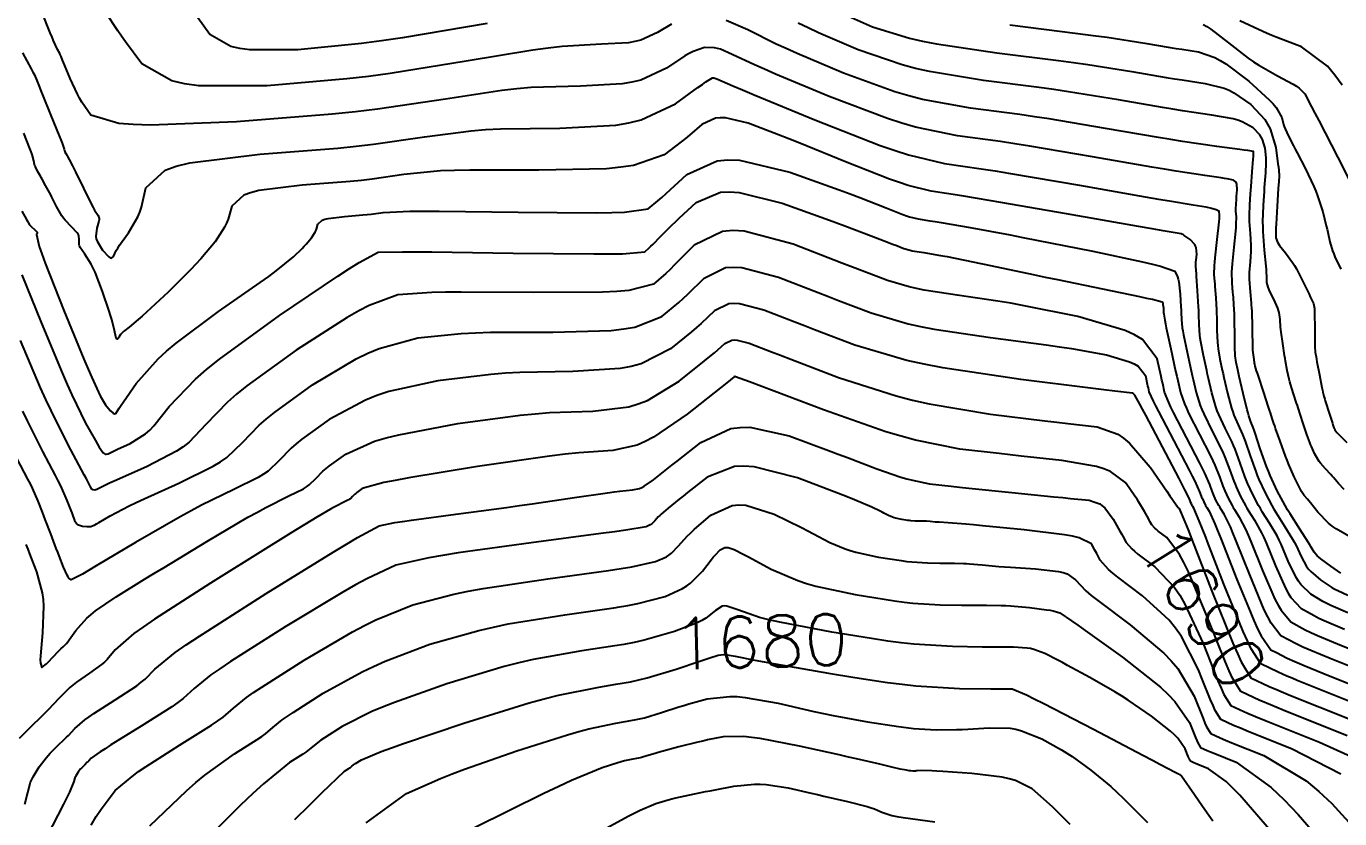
# Model space of a CAD drawing. Header units: metres. Extents: x 837476 to 838477, y 1189012 to 1191014.
# Drawn here: x 837774.5 to 837871.8, y 1189136.8 to 1189195.5 of the extents above; entities that cross this region are included whole.
import ezdxf

# ---------------------------------------------------------------- set-up
doc = ezdxf.new("R2010")
doc.units = ezdxf.units.M
doc.header["$LTSCALE"] = 0.3
doc.layers.add('COTAS 10', color=1, linetype='Continuous')
doc.layers.add('COTAS INT', color=252, linetype='Continuous')
doc.styles.get("Standard").update_dxf_attribs({"font": 'simplex.shx'})

msp = doc.modelspace()

# ---------------------------------------------------------------- linework, layer by layer
at = {"layer": 'COTAS 10'}
for points in [[(837822.305, 1189195.649), (837821.26, 1189195.034), (837820.023, 1189194.459), (837819.592, 1189194.353), (837819.123, 1189194.27), (837817.109, 1189194.163), (837814.198, 1189193.995), (837813.163, 1189193.874), (837812.029, 1189193.72), (837807.109, 1189192.897), (837801.461, 1189191.987), (837799.869, 1189191.779), (837798.264, 1189191.591), (837792.367, 1189191.07), (837787.306, 1189191.081), (837786.228, 1189191.228), (837785.292, 1189191.437), (837783.08, 1189192.714), (837781.878, 1189194.324), (837781.578, 1189194.745), (837781.292, 1189195.154), (837780.379, 1189196.539)], [(837872.801, 1189157.514), (837871.53, 1189158.255), (837871.233, 1189158.469), (837870.958, 1189158.685), (837870.162, 1189159.496), (837869.617, 1189160.194), (837869.501, 1189160.339), (837869.399, 1189160.464), (837869.159, 1189160.74), (837868.961, 1189161.035), (837868.886, 1189161.171), (837868.802, 1189161.331), (837868.428, 1189162.104), (837868.004, 1189163.074), (837867.889, 1189163.357), (837867.775, 1189163.646), (837867.371, 1189164.745), (837867.041, 1189165.698), (837866.973, 1189165.895), (837866.916, 1189166.064), (837866.792, 1189166.433), (837866.657, 1189166.849), (837866.591, 1189167.048), (837866.514, 1189167.282), (837866.135, 1189168.429), (837865.763, 1189169.56), (837865.69, 1189169.783), (837865.631, 1189169.968), (837865.527, 1189170.314), (837865.499, 1189170.471), (837865.488, 1189170.537), (837865.476, 1189170.613), (837865.419, 1189170.969), (837865.364, 1189171.508), (837865.353, 1189171.7), (837865.344, 1189171.911), (837865.326, 1189172.823), (837865.319, 1189173.684), (837865.317, 1189173.862), (837865.314, 1189174.013), (837865.304, 1189174.341), (837865.278, 1189174.661), (837865.265, 1189174.808), (837865.25, 1189174.981), (837865.174, 1189175.814), (837865.12, 1189176.761), (837865.117, 1189177.006), (837865.12, 1189177.243), (837865.177, 1189178.035), (837865.234, 1189178.81), (837865.237, 1189179.037), (837865.235, 1189179.268), (837865.18, 1189180.146), (837865.116, 1189181.024), (837865.108, 1189181.256), (837865.105, 1189181.482), (837865.125, 1189182.256), (837865.183, 1189183.083), (837865.203, 1189183.342), (837865.224, 1189183.615), (837865.312, 1189184.708), (837865.388, 1189185.657), (837865.401, 1189185.838), (837865.41, 1189185.985), (837865.414, 1189186.22), (837864.986, 1189186.279), (837864.722, 1189186.315), (837864.396, 1189186.359), (837862.695, 1189186.587), (837860.147, 1189186.964), (837859.286, 1189187.102), (837858.359, 1189187.254), (837854.45, 1189187.924), (837850.273, 1189188.62), (837849.176, 1189188.789), (837848.104, 1189188.946), (837844.45, 1189189.429), (837840.889, 1189190.075), (837839.876, 1189190.337), (837838.851, 1189190.634), (837835.052, 1189192.006), (837831.606, 1189193.476), (837830.804, 1189193.835), (837830.067, 1189194.173), (837827.954, 1189195.221), (837826.348, 1189195.922)], [(837871.967, 1189191.114), (837871.423, 1189191.875), (837870.882, 1189192.525), (837868.951, 1189193.954), (837867.089, 1189194.682), (837866.592, 1189194.89), (837866.102, 1189195.101), (837864.398, 1189195.885)], [(837774.185, 1189177.076), (837775.626, 1189173.535), (837777.177, 1189169.812), (837777.547, 1189168.965), (837777.891, 1189168.199), (837778.919, 1189166.098), (837779.639, 1189164.799), (837779.789, 1189164.539), (837779.919, 1189164.322), (837780.209, 1189163.896), (837780.36, 1189163.798), (837780.401, 1189163.787), (837780.442, 1189163.783), (837780.59, 1189163.829), (837780.929, 1189164), (837781.091, 1189164.075), (837781.283, 1189164.162), (837782.221, 1189164.577), (837783.354, 1189165.298), (837783.667, 1189165.578), (837783.981, 1189165.893), (837785.114, 1189167.32), (837787.056, 1189169.359), (837787.88, 1189170.06), (837788.827, 1189170.819), (837793.281, 1189174.053), (837797.601, 1189176.976), (837798.464, 1189177.54), (837799.183, 1189177.997), (837800.575, 1189178.761), (837802.383, 1189178.792), (837803.363, 1189178.786), (837804.551, 1189178.775), (837810.575, 1189178.686), (837816.561, 1189178.622), (837817.725, 1189178.627), (837818.675, 1189178.642), (837820.324, 1189178.778), (837820.662, 1189179.078), (837820.786, 1189179.196), (837820.922, 1189179.329), (837821.52, 1189179.935), (837822.336, 1189180.749), (837822.608, 1189181.012), (837822.902, 1189181.292), (837824.129, 1189182.441), (837825.935, 1189183.198), (837826.593, 1189183.23), (837827.318, 1189183.186), (837830.507, 1189182.385), (837833.726, 1189181.223), (837834.471, 1189180.951), (837835.153, 1189180.7), (837837.085, 1189179.971), (837838.38, 1189179.469), (837838.66, 1189179.36), (837838.906, 1189179.265), (837839.511, 1189179.033), (837839.972, 1189178.898), (837840.127, 1189178.864), (837840.294, 1189178.831), (837840.997, 1189178.726), (837842.23, 1189178.52), (837842.731, 1189178.424), (837843.302, 1189178.312), (837845.938, 1189177.763), (837849.087, 1189177.098), (837849.98, 1189176.912), (837850.883, 1189176.724), (837854.219, 1189176.039), (837856.962, 1189175.472), (837857.49, 1189175.358), (837857.918, 1189175.263), (837858.63, 1189175.079), (837858.68, 1189174.975), (837858.691, 1189174.932), (837858.701, 1189174.881), (837858.728, 1189174.645), (837858.744, 1189174.402), (837858.747, 1189174.347), (837858.749, 1189174.298), (837858.754, 1189174.164), (837858.834, 1189173.71), (837858.885, 1189173.46), (837858.948, 1189173.154), (837859.278, 1189171.599), (837859.636, 1189169.942), (837859.717, 1189169.572), (837859.791, 1189169.241), (837859.989, 1189168.367), (837860.296, 1189167.512), (837860.437, 1189167.193), (837860.603, 1189166.838), (837861.404, 1189165.256), (837862.22, 1189163.663), (837862.395, 1189163.301), (837862.547, 1189162.973), (837862.914, 1189162.071), (837863.144, 1189161.421), (837863.21, 1189161.251), (837863.278, 1189161.086), (837863.534, 1189160.527), (837863.82, 1189159.991), (837863.907, 1189159.84), (837863.997, 1189159.688), (837864.351, 1189159.131), (837864.844, 1189158.184), (837865.022, 1189157.785), (837865.218, 1189157.328), (837866.076, 1189155.187), (837866.99, 1189153.064), (837867.221, 1189152.619), (837867.443, 1189152.236), (837868.167, 1189151.366), (837869.223, 1189150.783), (837869.655, 1189150.581), (837870.147, 1189150.36), (837871.619, 1189149.752), (837872.425, 1189149.418)], [(837872.337, 1189142.939), (837867.595, 1189144.841), (837866.659, 1189145.225), (837865.959, 1189145.519), (837865.886, 1189145.549), (837864.458, 1189146.204), (837863.861, 1189147.203), (837863.612, 1189147.742), (837863.327, 1189148.396), (837861.998, 1189151.706), (837860.585, 1189155.077), (837860.248, 1189155.77), (837859.934, 1189156.358), (837858.993, 1189157.61), (837858.342, 1189158.101), (837858.211, 1189158.21), (837858.1, 1189158.307), (837857.876, 1189158.556), (837857.74, 1189158.812), (837857.685, 1189158.913), (837857.623, 1189159.026), (837857.333, 1189159.546), (837856.921, 1189160.233), (837856.78, 1189160.452), (837856.628, 1189160.685), (837855.986, 1189161.629), (837855.942, 1189161.664), (837854.816, 1189162.516), (837854.331, 1189162.711), (837853.778, 1189162.886), (837851.199, 1189163.335), (837848.199, 1189163.651), (837847.38, 1189163.742), (837846.565, 1189163.833), (837843.664, 1189164.176), (837840.368, 1189164.832), (837839.305, 1189165.122), (837838.176, 1189165.459), (837833.554, 1189167.068), (837828.075, 1189169.146), (837827.05, 1189169.534), (837827.007, 1189169.544), (837826.996, 1189169.544), (837826.986, 1189169.542), (837826.953, 1189169.527), (837826.399, 1189169.089), (837823.458, 1189166.763), (837820.966, 1189165.047), (837820.352, 1189164.721), (837819.771, 1189164.461), (837817.95, 1189164.065), (837815.44, 1189163.899), (837814.425, 1189163.785), (837813.271, 1189163.642), (837807.95, 1189162.876), (837802.852, 1189162.042), (837801.839, 1189161.855), (837800.999, 1189161.688), (837799.406, 1189161.243), (837799.012, 1189160.957), (837798.928, 1189160.889), (837798.855, 1189160.828), (837798.684, 1189160.647), (837798.522, 1189160.494), (837798.456, 1189160.45), (837798.38, 1189160.404), (837798.028, 1189160.23), (837797.472, 1189159.951), (837797.268, 1189159.838), (837797.042, 1189159.711), (837796.044, 1189159.123), (837794.142, 1189157.958), (837793.346, 1189157.465), (837792.434, 1189156.9), (837788.166, 1189154.244), (837784.025, 1189151.579), (837783.193, 1189151.007), (837782.496, 1189150.507), (837781.115, 1189149.299), (837780.521, 1189148.584), (837780.321, 1189148.395), (837780.105, 1189148.209), (837779.2, 1189147.57), (837778.24, 1189146.909), (837777.991, 1189146.71), (837777.748, 1189146.503), (837776.933, 1189145.699), (837776.142, 1189144.857), (837775.915, 1189144.626), (837775.685, 1189144.396), (837774.826, 1189143.577), (837773.986, 1189142.743)], [(837866.73, 1189135.823), (837864.391, 1189138.53), (837863.861, 1189139.079), (837863.381, 1189139.542), (837862.073, 1189140.494), (837861.276, 1189140.813), (837861.119, 1189140.878), (837860.989, 1189140.932), (837860.749, 1189141.043), (837860.649, 1189141.21), (837860.607, 1189141.301), (837860.559, 1189141.411), (837860.336, 1189141.967), (837859.793, 1189142.754), (837859.544, 1189143.01), (837859.252, 1189143.282), (837857.839, 1189144.399), (837856.112, 1189145.581), (837855.621, 1189145.894), (837855.124, 1189146.201), (837853.286, 1189147.258), (837851.635, 1189148.148), (837851.256, 1189148.351), (837850.912, 1189148.534), (837849.952, 1189149.034), (837849.147, 1189149.334), (837848.9, 1189149.39), (837848.643, 1189149.435), (837847.628, 1189149.5), (837846.279, 1189149.499), (837845.81, 1189149.502), (837845.302, 1189149.507), (837843.123, 1189149.535), (837840.263, 1189149.722), (837839.325, 1189149.827), (837838.324, 1189149.954), (837837.105, 1189150.146), (837834.178, 1189150.605), (837830.335, 1189151.345), (837829.525, 1189151.529), (837828.824, 1189151.703), (837827.21, 1189152.255), (837826.411, 1189152.547), (837826.224, 1189152.558), (837826.053, 1189152.537), (837825.56, 1189152.209), (837824.856, 1189151.649), (837824.551, 1189151.483), (837824.198, 1189151.312), (837822.529, 1189150.654), (837820.272, 1189150.014), (837819.549, 1189149.855), (837818.784, 1189149.703), (837818.113, 1189149.599), (837815.669, 1189149.218), (837812.071, 1189148.581), (837811.003, 1189148.333), (837809.903, 1189148.054), (837805.669, 1189146.788), (837801.78, 1189145.408), (837800.899, 1189145.058), (837800.102, 1189144.721), (837797.926, 1189143.62), (837796.598, 1189142.773), (837796.335, 1189142.597), (837796.117, 1189142.446), (837795.709, 1189142.113), (837795.381, 1189141.832), (837795.214, 1189141.715), (837795.013, 1189141.58), (837794.014, 1189140.949), (837792.081, 1189139.376), (837791.292, 1189138.647), (837790.393, 1189137.791), (837786.231, 1189133.639)]]:
    msp.add_lwpolyline(points, dxfattribs=at)
at = {"layer": 'COTAS INT'}
for points in [[(837871.874, 1189154.978), (837871.134, 1189155.495), (837870.394, 1189156.043), (837870.246, 1189156.163), (837870.124, 1189156.27), (837869.89, 1189156.543), (837869.683, 1189156.915), (837869.578, 1189157.085), (837869.452, 1189157.283), (837868.825, 1189158.238), (837868.108, 1189159.368), (837867.924, 1189159.676), (837867.748, 1189159.982), (837867.168, 1189161.069), (837866.649, 1189162.203), (837866.511, 1189162.538), (837866.376, 1189162.882), (837865.91, 1189164.2), (837865.529, 1189165.345), (837865.448, 1189165.579), (837865.378, 1189165.777), (837865.212, 1189166.194), (837865.066, 1189166.628), (837865.008, 1189166.837), (837864.943, 1189167.084), (837864.645, 1189168.296), (837864.352, 1189169.536), (837864.291, 1189169.801), (837864.237, 1189170.031), (837864.113, 1189170.58), (837864.055, 1189171.086), (837864.043, 1189171.29), (837864.034, 1189171.521), (837864.014, 1189172.584), (837864.001, 1189173.69), (837863.995, 1189173.947), (837863.989, 1189174.184), (837863.957, 1189174.861), (837863.914, 1189175.435), (837863.901, 1189175.606), (837863.886, 1189175.782), (837863.826, 1189176.46), (837863.808, 1189177.303), (837863.819, 1189177.582), (837863.838, 1189177.882), (837863.964, 1189179.13), (837864.095, 1189180.316), (837864.117, 1189180.576), (837864.132, 1189180.806), (837864.134, 1189181.393), (837864.107, 1189181.772), (837864.104, 1189181.872), (837864.102, 1189181.969), (837864.111, 1189182.304), (837864.136, 1189182.661), (837864.144, 1189182.773), (837864.153, 1189182.89), (837864.192, 1189183.362), (837864.178, 1189183.785), (837864.155, 1189183.872), (837864.122, 1189183.945), (837863.934, 1189184.099), (837863.46, 1189184.19), (837863.248, 1189184.224), (837863, 1189184.261), (837861.811, 1189184.427), (837859.671, 1189184.756), (837858.823, 1189184.896), (837857.865, 1189185.057), (837853.482, 1189185.817), (837848.843, 1189186.602), (837847.723, 1189186.78), (837846.674, 1189186.941), (837843.482, 1189187.377), (837840.367, 1189188.019), (837839.367, 1189188.309), (837838.307, 1189188.649), (837833.985, 1189190.282), (837830.018, 1189191.948), (837829.182, 1189192.308), (837828.461, 1189192.625), (837826.805, 1189193.404), (837825.936, 1189193.784), (837825.71, 1189193.848), (837825.491, 1189193.895), (837824.753, 1189193.919), (837823.897, 1189193.629), (837823.603, 1189193.478), (837823.285, 1189193.296), (837821.932, 1189192.385), (837820.035, 1189191.504), (837819.375, 1189191.342), (837818.655, 1189191.215), (837815.567, 1189191.05), (837811.921, 1189190.944), (837810.85, 1189190.854), (837809.752, 1189190.738), (837805.567, 1189190.099), (837800.541, 1189189.347), (837798.915, 1189189.159), (837797.186, 1189188.98), (837790.092, 1189188.408), (837783.716, 1189188.17), (837782.44, 1189188.202), (837781.376, 1189188.277), (837779.3, 1189188.899), (837778.645, 1189189.863), (837778.476, 1189190.154), (837778.313, 1189190.454), (837777.769, 1189191.623), (837777.359, 1189192.623), (837777.28, 1189192.817), (837777.215, 1189192.976), (837777.107, 1189193.25), (837777.06, 1189193.352), (837777.035, 1189193.402), (837777.004, 1189193.462), (837776.847, 1189193.756), (837776.548, 1189194.403), (837776.429, 1189194.686), (837776.293, 1189195.013), (837775.668, 1189196.567)], [(837808.651, 1189195.694), (837802.381, 1189194.627), (837800.823, 1189194.4), (837799.343, 1189194.202), (837794.642, 1189193.732), (837791.089, 1189193.739), (837790.333, 1189193.842), (837789.676, 1189193.989), (837788.123, 1189194.885), (837787.219, 1189196.112)], [(837834.959, 1189196.437), (837837.187, 1189195.456), (837839.938, 1189194.605), (837840.894, 1189194.392), (837841.933, 1189194.189), (837846.387, 1189193.533), (837850.964, 1189192.958), (837852.081, 1189192.805), (837853.133, 1189192.656), (837856.387, 1189192.139), (837858.943, 1189191.701), (837859.554, 1189191.601), (837860.124, 1189191.51), (837861.83, 1189191.259), (837863.222, 1189190.902), (837863.592, 1189190.745), (837863.956, 1189190.562), (837865.217, 1189189.693), (837866.239, 1189188.574), (837866.453, 1189188.235), (837866.636, 1189187.883), (837867.048, 1189186.503), (837867.218, 1189185.292), (837867.249, 1189185.046), (837867.273, 1189184.838), (837867.303, 1189184.409), (837867.271, 1189183.957), (837867.256, 1189183.734), (837867.239, 1189183.469), (837867.154, 1189182.161), (837867.077, 1189180.838), (837867.064, 1189180.563), (837867.055, 1189180.328), (837867.056, 1189179.812), (837867.181, 1189179.487), (837867.25, 1189179.372), (837867.335, 1189179.246), (837867.767, 1189178.705), (837868.294, 1189178.001), (837868.438, 1189177.773), (837868.582, 1189177.532), (837869.093, 1189176.54), (837869.517, 1189175.638), (837869.604, 1189175.452), (837869.68, 1189175.294), (837869.845, 1189174.954), (837869.911, 1189174.582), (837869.923, 1189174.404), (837869.932, 1189174.193), (837869.946, 1189173.16), (837869.948, 1189172.125), (837869.951, 1189171.914), (837869.954, 1189171.735), (837869.974, 1189171.361), (837870.039, 1189171.004), (837870.07, 1189170.836), (837870.107, 1189170.638), (837870.292, 1189169.675), (837870.476, 1189168.727), (837870.513, 1189168.539), (837870.545, 1189168.383), (837870.61, 1189168.091), (837870.684, 1189167.861), (837870.72, 1189167.745), (837870.764, 1189167.607), (837870.982, 1189166.916), (837871.199, 1189166.227), (837871.243, 1189166.089), (837871.279, 1189165.974), (837871.351, 1189165.752), (837871.377, 1189165.683), (837871.384, 1189165.664), (837871.391, 1189165.646), (837871.418, 1189165.585), (837871.571, 1189165.408), (837871.657, 1189165.318), (837871.763, 1189165.209), (837872.305, 1189164.665)], [(837872.128, 1189161.171), (837871.695, 1189161.612), (837871.335, 1189162.055), (837871.231, 1189162.174), (837871.126, 1189162.291), (837870.732, 1189162.703), (837870.362, 1189163.122), (837870.272, 1189163.244), (837870.187, 1189163.369), (837869.923, 1189163.845), (837869.698, 1189164.36), (837869.636, 1189164.511), (837869.576, 1189164.665), (837869.361, 1189165.249), (837869.16, 1189165.836), (837869.108, 1189165.992), (837869.058, 1189166.145), (837868.887, 1189166.674), (837868.71, 1189167.228), (837868.656, 1189167.396), (837868.599, 1189167.572), (837868.372, 1189168.26), (837868.154, 1189168.972), (837868.102, 1189169.161), (837868.053, 1189169.348), (837867.909, 1189169.994), (837867.783, 1189170.68), (837867.747, 1189170.891), (837867.709, 1189171.112), (837867.566, 1189171.984), (837867.447, 1189172.825), (837867.424, 1189173.025), (837867.406, 1189173.211), (837867.378, 1189173.768), (837867.306, 1189174.282), (837867.26, 1189174.442), (837867.203, 1189174.609), (837866.904, 1189175.275), (837866.601, 1189175.898), (837866.541, 1189176.038), (837866.492, 1189176.163), (837866.401, 1189176.498), (837866.386, 1189176.713), (837866.384, 1189176.763), (837866.384, 1189176.809), (837866.39, 1189176.941), (837866.373, 1189177.305), (837866.357, 1189177.497), (837866.337, 1189177.73), (837866.225, 1189178.9), (837866.126, 1189180.277), (837866.113, 1189180.64), (837866.107, 1189180.994), (837866.14, 1189182.209), (837866.212, 1189183.286), (837866.231, 1189183.555), (837866.25, 1189183.81), (837866.313, 1189184.625), (837866.343, 1189185.349), (837866.339, 1189185.547), (837866.331, 1189185.744), (837866.26, 1189186.449), (837866.064, 1189187.108), (837865.976, 1189187.277), (837865.874, 1189187.439), (837865.386, 1189187.973), (837864.561, 1189188.418), (837864.248, 1189188.524), (837863.897, 1189188.623), (837862.321, 1189188.915), (837860.157, 1189189.234), (837859.435, 1189189.349), (837858.66, 1189189.476), (837855.419, 1189190.032), (837851.703, 1189190.638), (837850.628, 1189190.797), (837849.534, 1189190.952), (837845.419, 1189191.481), (837841.411, 1189192.132), (837840.385, 1189192.365), (837839.394, 1189192.62), (837836.12, 1189193.731), (837833.195, 1189195.004), (837832.425, 1189195.361), (837831.673, 1189195.721)], [(837847.356, 1189195.585), (837852.394, 1189194.964), (837853.534, 1189194.814), (837854.563, 1189194.673), (837857.356, 1189194.247), (837859.227, 1189193.926), (837859.674, 1189193.853), (837860.09, 1189193.786), (837861.34, 1189193.602), (837862.547, 1189193.181), (837862.937, 1189192.965), (837863.351, 1189192.706), (837865.048, 1189191.412), (837866.555, 1189190.043), (837866.849, 1189189.737), (837867.09, 1189189.462), (837867.515, 1189188.734), (837867.635, 1189188.203), (837867.683, 1189188.054), (837867.738, 1189187.903), (837867.99, 1189187.349), (837868.363, 1189186.635), (837868.494, 1189186.383), (837868.637, 1189186.108), (837869.253, 1189184.918), (837869.87, 1189183.615), (837870.014, 1189183.268), (837870.146, 1189182.927), (837870.527, 1189181.747), (837870.795, 1189180.713), (837870.857, 1189180.465), (837870.913, 1189180.233), (837871.07, 1189179.532), (837871.267, 1189178.858), (837871.348, 1189178.642), (837871.44, 1189178.415), (837871.87, 1189177.491)], [(837861.669, 1189195.632), (837861.951, 1189195.466), (837862.256, 1189195.265), (837863.558, 1189194.253), (837865.001, 1189193.127), (837865.396, 1189192.854), (837865.789, 1189192.598), (837867.192, 1189191.814), (837868.348, 1189191.199), (837868.586, 1189191.05), (837868.787, 1189190.909), (837869.216, 1189190.479), (837869.709, 1189189.53), (837869.951, 1189189.064), (837870.238, 1189188.509), (837871.654, 1189185.768), (837873.063, 1189182.985)], [(837774.251, 1189193.528), (837774.893, 1189192.329), (837775.019, 1189192.086), (837775.123, 1189191.882), (837775.313, 1189191.466), (837775.498, 1189190.971), (837775.599, 1189190.716), (837775.722, 1189190.412), (837776.344, 1189188.888), (837776.96, 1189187.376), (837777.078, 1189187.078), (837777.174, 1189186.832), (837777.332, 1189186.381), (837777.356, 1189186.264), (837777.368, 1189186.23), (837777.382, 1189186.194), (837777.45, 1189186.058), (837777.54, 1189185.902), (837777.567, 1189185.855), (837777.595, 1189185.805), (837777.704, 1189185.611), (837777.935, 1189185.159), (837778.04, 1189184.948), (837778.163, 1189184.7), (837778.752, 1189183.491), (837779.348, 1189182.297), (837779.474, 1189182.058), (837779.584, 1189181.86), (837779.841, 1189181.472), (837779.915, 1189181.252), (837779.909, 1189181.158), (837779.892, 1189181.05), (837779.737, 1189180.541), (837779.665, 1189179.923), (837779.701, 1189179.747), (837779.76, 1189179.568), (837780.175, 1189178.902), (837780.647, 1189178.414), (837780.742, 1189178.348), (837780.822, 1189178.311), (837780.983, 1189178.425), (837781.19, 1189178.884), (837781.299, 1189179.064), (837781.43, 1189179.268), (837782.091, 1189180.196), (837782.78, 1189181.363), (837782.929, 1189181.717), (837783.06, 1189182.084), (837783.38, 1189183.522), (837784.798, 1189184.832), (837785.619, 1189185.118), (837786.627, 1189185.371), (837791.819, 1189186.011), (837797.589, 1189186.468), (837798.961, 1189186.605), (837800.235, 1189186.747), (837804.025, 1189187.302), (837807.476, 1189187.755), (837808.537, 1189187.834), (837809.644, 1189187.893), (837814.025, 1189187.937), (837818.187, 1189188.159), (837819.157, 1189188.33), (837820.048, 1189188.549), (837822.604, 1189189.736), (837824.265, 1189190.943), (837824.591, 1189191.174), (837824.859, 1189191.361), (837825.344, 1189191.666), (837825.456, 1189191.662), (837825.49, 1189191.655), (837825.524, 1189191.645), (837825.657, 1189191.587), (837826.855, 1189191.077), (837827.561, 1189190.781), (837828.429, 1189190.42), (837832.917, 1189188.557), (837837.763, 1189186.663), (837838.858, 1189186.282), (837839.844, 1189185.962), (837842.513, 1189185.325), (837845.244, 1189184.935), (837846.27, 1189184.772), (837847.413, 1189184.585), (837852.513, 1189183.709), (837857.371, 1189182.86), (837858.36, 1189182.69), (837859.195, 1189182.548), (837860.928, 1189182.268), (837861.578, 1189182.171), (837861.731, 1189182.145), (837861.873, 1189182.118), (837862.287, 1189182.024), (837862.576, 1189181.937), (837862.639, 1189181.915), (837862.694, 1189181.894), (837862.83, 1189181.826), (837862.861, 1189181.463), (837862.85, 1189181.255), (837862.83, 1189181.001), (837862.685, 1189179.699), (837862.531, 1189178.326), (837862.505, 1189178.027), (837862.487, 1189177.763), (837862.479, 1189177.107), (837862.522, 1189176.583), (837862.536, 1189176.404), (837862.551, 1189176.209), (837862.61, 1189175.382), (837862.663, 1189174.451), (837862.673, 1189174.191), (837862.682, 1189173.93), (837862.699, 1189172.979), (837862.734, 1189172.068), (837862.754, 1189171.832), (837862.778, 1189171.603), (837862.904, 1189170.835), (837863.087, 1189170.009), (837863.147, 1189169.743), (837863.212, 1189169.462), (837863.481, 1189168.314), (837863.781, 1189167.191), (837863.865, 1189166.926), (837863.95, 1189166.681), (837864.26, 1189165.96), (837864.588, 1189165.249), (837864.685, 1189165.009), (837864.784, 1189164.752), (837865.161, 1189163.668), (837865.568, 1189162.517), (837865.686, 1189162.216), (837865.806, 1189161.924), (837866.259, 1189160.934), (837866.766, 1189159.984), (837866.92, 1189159.717), (837867.08, 1189159.448), (837867.707, 1189158.461), (837868.3, 1189157.508), (837868.439, 1189157.26), (837868.567, 1189157.019), (837868.936, 1189156.204), (837869.34, 1189155.469), (837869.49, 1189155.277), (837869.656, 1189155.091), (837870.393, 1189154.463), (837871.211, 1189153.929), (837871.429, 1189153.803), (837871.643, 1189153.686), (837872.385, 1189153.341)], [(837872.398, 1189152.033), (837871.144, 1189152.578), (837870.838, 1189152.729), (837870.549, 1189152.88), (837869.651, 1189153.43), (837868.918, 1189154.139), (837868.734, 1189154.391), (837868.557, 1189154.667), (837867.983, 1189155.865), (837867.451, 1189157.122), (837867.3, 1189157.435), (837867.148, 1189157.733), (837866.588, 1189158.685), (837866.052, 1189159.528), (837865.916, 1189159.758), (837865.784, 1189159.986), (837865.351, 1189160.798), (837864.964, 1189161.645), (837864.861, 1189161.895), (837864.76, 1189162.151), (837864.412, 1189163.136), (837864.038, 1189164.159), (837863.921, 1189164.44), (837863.799, 1189164.72), (837863.308, 1189165.725), (837862.834, 1189166.733), (837862.722, 1189167.015), (837862.619, 1189167.298), (837862.317, 1189168.332), (837862.072, 1189169.388), (837862.004, 1189169.686), (837861.937, 1189169.986), (837861.695, 1189171.09), (837861.502, 1189172.12), (837861.464, 1189172.375), (837861.434, 1189172.616), (837861.384, 1189173.374), (837861.363, 1189174.17), (837861.351, 1189174.434), (837861.337, 1189174.718), (837861.263, 1189175.903), (837861.187, 1189176.983), (837861.172, 1189177.201), (837861.159, 1189177.384), (837861.131, 1189177.753), (837861.133, 1189177.969), (837861.139, 1189178.056), (837861.148, 1189178.154), (837861.199, 1189178.606), (837861.163, 1189179.092), (837861.118, 1189179.212), (837861.056, 1189179.326), (837860.706, 1189179.685), (837860.34, 1189179.941), (837860.268, 1189179.991), (837860.21, 1189180.031), (837860.109, 1189180.096), (837860.089, 1189180.101), (837860.075, 1189180.103), (837860.044, 1189180.108), (837858.72, 1189180.34), (837857.897, 1189180.484), (837856.877, 1189180.664), (837851.545, 1189181.602), (837845.983, 1189182.567), (837844.817, 1189182.763), (837843.814, 1189182.929), (837841.545, 1189183.273), (837839.835, 1189183.693), (837839.185, 1189183.908), (837838.458, 1189184.165), (837835.195, 1189185.446), (837831.8, 1189186.832), (837830.989, 1189187.155), (837830.235, 1189187.451), (837827.981, 1189188.3), (837826.306, 1189188.697), (837825.917, 1189188.709), (837825.56, 1189188.679), (837824.543, 1189188.213), (837823.626, 1189187.417), (837823.333, 1189187.178), (837823.022, 1189186.931), (837821.758, 1189185.972), (837819.498, 1189185.181), (837818.56, 1189185.04), (837817.487, 1189184.932), (837812.483, 1189184.824), (837807.367, 1189184.842), (837806.224, 1189184.815), (837805.199, 1189184.773), (837802.483, 1189184.504), (837800.145, 1189184.162), (837799.359, 1189184.074), (837798.513, 1189183.99), (837794.954, 1189183.708), (837791.751, 1189183.313), (837791.129, 1189183.157), (837790.622, 1189182.98), (837789.748, 1189182.173), (837789.481, 1189181.193), (837789.357, 1189180.909), (837789.211, 1189180.618), (837788.503, 1189179.519), (837787.451, 1189178.257), (837787.089, 1189177.863), (837786.695, 1189177.45), (837785.019, 1189175.799), (837783.435, 1189174.321), (837783.101, 1189174.016), (837782.811, 1189173.758), (837782.142, 1189173.202), (837781.816, 1189172.961), (837781.744, 1189172.9), (837781.68, 1189172.842), (837781.512, 1189172.654), (837781.38, 1189172.456), (837781.357, 1189172.419), (837781.286, 1189172.301), (837781.215, 1189172.336), (837781.191, 1189172.396), (837781.166, 1189172.477), (837781.061, 1189172.947), (837780.853, 1189173.761), (837780.764, 1189174.059), (837780.661, 1189174.387), (837780.171, 1189175.832), (837779.617, 1189177.263), (837779.473, 1189177.581), (837779.333, 1189177.867), (837778.86, 1189178.618), (837778.522, 1189179.102), (837778.467, 1189179.218), (837778.429, 1189179.328), (837778.428, 1189179.661), (837778.412, 1189179.98), (837778.364, 1189180.08), (837778.296, 1189180.185), (837777.894, 1189180.607), (837777.399, 1189181.118), (837777.274, 1189181.28), (837777.154, 1189181.45), (837776.761, 1189182.136), (837776.418, 1189182.828), (837776.329, 1189183.002), (837776.243, 1189183.169), (837775.953, 1189183.706), (837775.695, 1189184.164), (837775.63, 1189184.28), (837775.566, 1189184.392), (837775.356, 1189184.758), (837775.195, 1189185.079), (837775.162, 1189185.162), (837775.135, 1189185.243), (837775.077, 1189185.517), (837774.948, 1189185.99), (837774.875, 1189186.197), (837774.786, 1189186.437), (837774.332, 1189187.579)], [(837774.202, 1189181.801), (837774.55, 1189181.178), (837774.618, 1189181.056), (837774.673, 1189180.957), (837774.77, 1189180.781), (837774.835, 1189180.71), (837774.87, 1189180.676), (837774.914, 1189180.636), (837775.133, 1189180.443), (837775.319, 1189180.244), (837775.341, 1189180.2), (837775.349, 1189180.162), (837775.273, 1189180.067), (837775.489, 1189179.168), (837775.682, 1189178.623), (837775.932, 1189177.949), (837777.315, 1189174.447), (837778.795, 1189170.835), (837779.107, 1189170.092), (837779.376, 1189169.461), (837779.992, 1189168.111), (837780.315, 1189167.563), (837780.398, 1189167.437), (837780.479, 1189167.323), (837780.752, 1189167.005), (837780.969, 1189166.825), (837781.014, 1189166.798), (837781.054, 1189166.781), (837781.143, 1189166.802), (837781.405, 1189167.196), (837781.553, 1189167.414), (837781.734, 1189167.68), (837782.659, 1189169.032), (837784.287, 1189170.858), (837784.911, 1189171.422), (837785.611, 1189172.011), (837788.764, 1189174.351), (837791.833, 1189176.497), (837792.48, 1189176.965), (837793.039, 1189177.377), (837794.324, 1189178.408), (837794.959, 1189179.034), (837795.108, 1189179.19), (837795.245, 1189179.339), (837795.644, 1189179.818), (837795.912, 1189180.234), (837795.968, 1189180.344), (837796.015, 1189180.452), (837796.116, 1189180.823), (837796.447, 1189181.129), (837796.639, 1189181.196), (837796.875, 1189181.255), (837798.088, 1189181.405), (837799.436, 1189181.512), (837799.757, 1189181.544), (837800.055, 1189181.577), (837800.941, 1189181.706), (837802.922, 1189181.79), (837803.911, 1189181.795), (837805.091, 1189181.791), (837810.941, 1189181.71), (837816.735, 1189181.668), (837817.88, 1189181.688), (837818.825, 1189181.723), (837820.578, 1189181.964), (837821.292, 1189182.555), (837821.582, 1189182.809), (837821.912, 1189183.104), (837823.438, 1189184.497), (837825.695, 1189185.531), (837826.486, 1189185.599), (837827.349, 1189185.572), (837831.067, 1189184.689), (837834.71, 1189183.369), (837835.526, 1189183.067), (837836.259, 1189182.793), (837838.208, 1189182.032), (837839.425, 1189181.554), (837839.696, 1189181.458), (837839.938, 1189181.378), (837840.576, 1189181.221), (837841.441, 1189181.089), (837841.827, 1189181.026), (837842.276, 1189180.95), (837844.427, 1189180.576), (837847.379, 1189180.032), (837848.333, 1189179.849), (837849.346, 1189179.652), (837853.499, 1189178.82), (837857.195, 1189178.031), (837857.919, 1189177.86), (837858.514, 1189177.709), (837859.585, 1189177.337), (837859.781, 1189176.933), (837859.825, 1189176.763), (837859.865, 1189176.567), (837859.97, 1189175.647), (837860.031, 1189174.698), (837860.043, 1189174.484), (837860.052, 1189174.291), (837860.069, 1189173.769), (837860.134, 1189173.163), (837860.175, 1189172.917), (837860.225, 1189172.637), (837860.487, 1189171.344), (837860.787, 1189169.964), (837860.861, 1189169.629), (837860.931, 1189169.315), (837861.153, 1189168.35), (837861.458, 1189167.405), (837861.58, 1189167.104), (837861.718, 1189166.785), (837862.356, 1189165.491), (837863.009, 1189164.192), (837863.158, 1189163.87), (837863.293, 1189163.566), (837863.663, 1189162.603), (837863.952, 1189161.786), (837864.035, 1189161.573), (837864.121, 1189161.365), (837864.442, 1189160.663), (837864.802, 1189159.989), (837864.911, 1189159.799), (837865.025, 1189159.608), (837865.47, 1189158.908), (837865.996, 1189157.958), (837866.161, 1189157.61), (837866.335, 1189157.225), (837867.029, 1189155.526), (837867.773, 1189153.866), (837867.977, 1189153.505), (837868.181, 1189153.188), (837868.909, 1189152.398), (837869.886, 1189151.832), (837870.246, 1189151.655), (837870.645, 1189151.469), (837872.151, 1189150.835)], [(837872.438, 1189148.11), (837871.084, 1189148.665), (837869.648, 1189149.252), (837869.063, 1189149.506), (837868.561, 1189149.734), (837867.425, 1189150.333), (837866.706, 1189151.284), (837866.465, 1189151.733), (837866.206, 1189152.263), (837865.123, 1189154.848), (837864.102, 1189157.432), (837863.883, 1189157.961), (837863.692, 1189158.409), (837863.233, 1189159.355), (837862.97, 1189159.768), (837862.903, 1189159.881), (837862.838, 1189159.993), (837862.626, 1189160.392), (837862.435, 1189160.807), (837862.385, 1189160.93), (837862.335, 1189161.056), (837862.165, 1189161.539), (837861.802, 1189162.38), (837861.631, 1189162.732), (837861.431, 1189163.135), (837860.452, 1189165.022), (837859.487, 1189166.89), (837859.294, 1189167.282), (837859.134, 1189167.619), (837858.825, 1189168.385), (837858.683, 1189169.016), (837858.627, 1189169.268), (837858.565, 1189169.554), (837858.281, 1189170.867), (837857.178, 1189172.279), (837856.598, 1189172.627), (837855.9, 1189172.956), (837852.391, 1189173.991), (837848.415, 1189174.791), (837847.423, 1189174.972), (837846.478, 1189175.135), (837843.46, 1189175.58), (837841.021, 1189175.945), (837840.441, 1189176.058), (837839.903, 1189176.176), (837838.304, 1189176.646), (837836.426, 1189177.366), (837835.711, 1189177.641), (837834.912, 1189177.95), (837831.322, 1189179.342), (837827.678, 1189180.309), (837826.843, 1189180.35), (837826.085, 1189180.293), (837823.979, 1189179.268), (837822.535, 1189177.813), (837822.195, 1189177.484), (837821.881, 1189177.187), (837820.96, 1189176.383), (837819.137, 1189175.926), (837818.253, 1189175.848), (837817.204, 1189175.791), (837812.05, 1189175.761), (837806.729, 1189175.8), (837805.575, 1189175.786), (837804.56, 1189175.762), (837802.05, 1189175.584), (837799.916, 1189174.806), (837799.139, 1189174.403), (837798.281, 1189173.918), (837794.506, 1189171.491), (837790.864, 1189168.846), (837790.089, 1189168.226), (837789.416, 1189167.653), (837787.828, 1189165.985), (837786.596, 1189164.685), (837786.146, 1189164.344), (837785.65, 1189164.01), (837783.468, 1189162.873), (837781.43, 1189161.976), (837781.024, 1189161.795), (837780.688, 1189161.642), (837780.044, 1189161.331), (837779.857, 1189161.227), (837779.807, 1189161.204), (837779.758, 1189161.185), (837779.592, 1189161.137), (837779.447, 1189161.153), (837779.413, 1189161.174), (837779.381, 1189161.202), (837779.284, 1189161.362), (837778.982, 1189161.965), (837778.82, 1189162.272), (837778.624, 1189162.639), (837777.633, 1189164.474), (837776.354, 1189167.019), (837775.976, 1189167.834), (837775.588, 1189168.697), (837774.102, 1189172.215)], [(837774.25, 1189166.987), (837774.587, 1189166.26), (837775.728, 1189163.991), (837776.663, 1189162.224), (837776.87, 1189161.813), (837777.054, 1189161.437), (837777.534, 1189160.363), (837777.823, 1189159.619), (837777.888, 1189159.451), (837777.947, 1189159.3), (837778.103, 1189158.891), (837778.262, 1189158.641), (837778.323, 1189158.59), (837778.39, 1189158.547), (837778.693, 1189158.459), (837778.998, 1189158.431), (837779.066, 1189158.427), (837779.128, 1189158.424), (837779.293, 1189158.426), (837779.588, 1189158.555), (837779.732, 1189158.632), (837779.902, 1189158.728), (837780.741, 1189159.221), (837782.138, 1189159.965), (837782.661, 1189160.219), (837783.242, 1189160.493), (837785.829, 1189161.654), (837788.359, 1189162.902), (837788.904, 1189163.231), (837789.381, 1189163.552), (837790.542, 1189164.651), (837791.776, 1189165.946), (837792.299, 1189166.392), (837792.901, 1189166.874), (837795.731, 1189168.929), (837798.96, 1189170.861), (837799.814, 1189171.266), (837800.65, 1189171.615), (837803.525, 1189172.407), (837806.738, 1189172.732), (837807.788, 1189172.786), (837808.907, 1189172.825), (837813.525, 1189172.837), (837817.848, 1189172.96), (837818.78, 1189173.068), (837819.598, 1189173.209), (837821.596, 1189173.987), (837822.838, 1189175.026), (837823.179, 1189175.332), (837823.519, 1189175.645), (837824.734, 1189176.842), (837826.312, 1189177.609), (837826.88, 1189177.652), (837827.505, 1189177.621), (837830.235, 1189176.897), (837833.174, 1189175.76), (837833.931, 1189175.469), (837834.662, 1189175.188), (837837.097, 1189174.259), (837839.834, 1189173.454), (837840.755, 1189173.252), (837841.748, 1189173.059), (837845.923, 1189172.435), (837850.063, 1189171.892), (837851.033, 1189171.75), (837851.927, 1189171.611), (837854.518, 1189171.141), (837856.233, 1189170.636), (837856.574, 1189170.475), (837856.857, 1189170.305), (837857.396, 1189169.615), (837857.534, 1189168.974), (837857.565, 1189168.834), (837857.592, 1189168.711), (837857.662, 1189168.403), (837857.972, 1189167.726), (837858.152, 1189167.371), (837858.371, 1189166.942), (837859.5, 1189164.787), (837860.641, 1189162.607), (837860.868, 1189162.162), (837861.056, 1189161.787), (837861.416, 1189161.006), (837861.527, 1189160.69), (837861.56, 1189160.608), (837861.593, 1189160.528), (837861.717, 1189160.256), (837861.856, 1189159.996), (837861.898, 1189159.922), (837861.942, 1189159.849), (837862.114, 1189159.578), (837862.54, 1189158.634), (837862.744, 1189158.136), (837862.986, 1189157.535), (837864.169, 1189154.509), (837865.024, 1189152.431), (837865.423, 1189151.461), (837865.709, 1189150.847), (837865.968, 1189150.332), (837866.684, 1189149.301), (837867.096, 1189149.092), (837867.898, 1189148.685), (837868.472, 1189148.432), (837869.149, 1189148.143), (837870.548, 1189147.576), (837872.452, 1189146.802)], [(837872.465, 1189145.494), (837868.65, 1189147.035), (837868.275, 1189147.193), (837867.88, 1189147.358), (837867.235, 1189147.637), (837865.942, 1189148.269), (837865.23, 1189149.38), (837864.952, 1189149.961), (837864.639, 1189150.66), (837863.216, 1189154.17), (837861.999, 1189157.306), (837861.87, 1189157.638), (837861.605, 1189158.311), (837861.388, 1189158.859), (837860.996, 1189159.801), (837860.915, 1189159.929), (837860.894, 1189159.963), (837860.874, 1189159.998), (837860.809, 1189160.121), (837860.75, 1189160.248), (837860.734, 1189160.286), (837860.719, 1189160.325), (837860.667, 1189160.474), (837860.328, 1189161.162), (837860.132, 1189161.54), (837859.893, 1189162.001), (837858.659, 1189164.344), (837857.42, 1189166.678), (837857.177, 1189167.133), (837856.977, 1189167.505), (837856.617, 1189168.157), (837856.541, 1189168.248), (837856.521, 1189168.266), (837856.501, 1189168.281), (837856.432, 1189168.308), (837855.125, 1189168.467), (837854.325, 1189168.564), (837853.334, 1189168.685), (837848.174, 1189169.315), (837842.396, 1189170.182), (837841.016, 1189170.453), (837839.732, 1189170.737), (837835.891, 1189171.872), (837832.899, 1189173.01), (837832.15, 1189173.296), (837831.437, 1189173.57), (837829.148, 1189174.453), (837827.332, 1189174.934), (837826.917, 1189174.955), (837826.539, 1189174.926), (837825.49, 1189174.416), (837824.502, 1189173.478), (837824.163, 1189173.18), (837823.796, 1189172.866), (837822.232, 1189171.591), (837820.06, 1189170.493), (837819.308, 1189170.289), (837818.491, 1189170.129), (837815, 1189169.913), (837811.084, 1189169.85), (837810, 1189169.786), (837808.916, 1189169.702), (837805, 1189169.23), (837801.384, 1189168.424), (837800.489, 1189168.129), (837799.64, 1189167.803), (837796.956, 1189166.367), (837794.938, 1189164.902), (837794.509, 1189164.558), (837794.136, 1189164.24), (837793.256, 1189163.316), (837792.428, 1189162.533), (837792.088, 1189162.304), (837791.699, 1189162.069), (837789.895, 1189161.18), (837787.491, 1189160.015), (837786.724, 1189159.607), (837785.913, 1189159.162), (837782.618, 1189157.248), (837779.709, 1189155.511), (837779.141, 1189155.179), (837778.676, 1189154.911), (837777.857, 1189154.477), (837777.679, 1189154.615), (837777.619, 1189154.706), (837777.555, 1189154.821), (837777.282, 1189155.43), (837776.952, 1189156.269), (837776.852, 1189156.528), (837776.748, 1189156.8), (837776.338, 1189157.882), (837775.931, 1189158.962), (837775.828, 1189159.232), (837775.73, 1189159.49), (837775.41, 1189160.319), (837774.988, 1189161.263), (837774.826, 1189161.594), (837774.644, 1189161.954), (837773.823, 1189163.507)], [(837774.499, 1189157.091), (837774.627, 1189156.762), (837774.761, 1189156.42), (837775.291, 1189155.079), (837775.703, 1189153.519), (837775.761, 1189153.039), (837775.796, 1189152.537), (837775.72, 1189150.552), (837775.572, 1189148.868), (837775.561, 1189148.556), (837775.564, 1189148.312), (837775.681, 1189147.99), (837775.933, 1189148.182), (837776.02, 1189148.262), (837776.115, 1189148.353), (837776.522, 1189148.781), (837776.916, 1189149.203), (837777.004, 1189149.291), (837777.082, 1189149.367), (837777.286, 1189149.536), (837777.512, 1189149.773), (837777.604, 1189149.891), (837777.709, 1189150.033), (837778.196, 1189150.736), (837778.999, 1189151.637), (837779.304, 1189151.904), (837779.645, 1189152.178), (837781.175, 1189153.229), (837783.277, 1189154.524), (837783.979, 1189154.952), (837784.732, 1189155.41), (837787.886, 1189157.316), (837790.942, 1189159.115), (837791.635, 1189159.505), (837792.26, 1189159.849), (837793.962, 1189160.705), (837795.04, 1189161.237), (837795.272, 1189161.377), (837795.475, 1189161.513), (837795.97, 1189161.982), (837796.496, 1189162.534), (837796.719, 1189162.723), (837796.975, 1189162.929), (837798.181, 1189163.805), (837800.319, 1189164.745), (837801.164, 1189164.992), (837802.118, 1189165.233), (837806.475, 1189166.053), (837811.093, 1189166.672), (837812.212, 1189166.785), (837813.262, 1189166.875), (837816.475, 1189166.989), (837819.135, 1189167.298), (837819.836, 1189167.51), (837820.521, 1189167.777), (837822.869, 1189169.196), (837824.753, 1189170.705), (837825.147, 1189171.029), (837825.485, 1189171.311), (837826.246, 1189171.99), (837826.766, 1189172.243), (837826.954, 1189172.257), (837827.16, 1189172.247), (837828.061, 1189172.008), (837829.699, 1189171.379), (837830.37, 1189171.123), (837831.135, 1189170.832), (837834.684, 1189169.484), (837838.94, 1189168.104), (837840.151, 1189167.791), (837841.376, 1189167.51), (837845.919, 1189166.745), (837849.95, 1189166.259), (837850.852, 1189166.153), (837851.662, 1189166.059), (837853.816, 1189165.821), (837855.361, 1189165.266), (837855.787, 1189164.972), (837856.212, 1189164.617), (837857.743, 1189162.826), (837857.765, 1189162.795), (837858.978, 1189161.054), (837859.216, 1189160.711), (837859.41, 1189160.432), (837859.736, 1189159.955), (837859.764, 1189159.904), (837859.771, 1189159.892), (837859.776, 1189159.882), (837859.79, 1189159.857), (837859.812, 1189159.832), (837859.823, 1189159.823), (837859.836, 1189159.812), (837859.9, 1189159.763), (837860.32, 1189158.792), (837860.558, 1189158.2), (837860.847, 1189157.467), (837862.331, 1189153.654), (837863.881, 1189149.793), (837864.213, 1189149.031), (837864.503, 1189148.401), (837865.2, 1189147.236), (837866.573, 1189146.588), (837867.232, 1189146.309), (837867.289, 1189146.284), (837868.151, 1189145.926), (837872.478, 1189144.186)], [(837774.41, 1189137.878), (837774.643, 1189138.741), (837774.845, 1189139.488), (837774.929, 1189139.693), (837775.025, 1189139.897), (837775.476, 1189140.627), (837776.007, 1189141.306), (837776.155, 1189141.479), (837776.303, 1189141.644), (837776.84, 1189142.185), (837777.364, 1189142.686), (837777.505, 1189142.826), (837777.643, 1189142.967), (837778.126, 1189143.482), (837778.87, 1189144.123), (837779.173, 1189144.344), (837779.518, 1189144.583), (837781.113, 1189145.604), (837782.699, 1189146.646), (837783.037, 1189146.899), (837783.332, 1189147.135), (837784.033, 1189147.862), (837785.552, 1189149.101), (837786.362, 1189149.662), (837787.341, 1189150.317), (837792.283, 1189153.469), (837797.243, 1189156.531), (837798.232, 1189157.13), (837799.056, 1189157.621), (837800.647, 1189158.493), (837801.827, 1189158.727), (837802.393, 1189158.815), (837803.061, 1189158.913), (837806.337, 1189159.353), (837810.087, 1189159.849), (837811.054, 1189159.982), (837811.99, 1189160.114), (837815.115, 1189160.575), (837817.555, 1189160.936), (837818.06, 1189161.004), (837818.49, 1189161.059), (837819.425, 1189161.14), (837819.936, 1189161.252), (837820.099, 1189161.325), (837820.271, 1189161.416), (837820.97, 1189161.898), (837821.97, 1189162.686), (837822.332, 1189162.971), (837822.731, 1189163.285), (837824.479, 1189164.658), (837826.693, 1189165.685), (837827.386, 1189165.779), (837828.114, 1189165.792), (837831.03, 1189165.155), (837833.937, 1189164.068), (837834.659, 1189163.798), (837835.344, 1189163.54), (837837.521, 1189162.718), (837839.298, 1189162.1), (837839.733, 1189161.97), (837840.142, 1189161.859), (837841.409, 1189161.606), (837843.015, 1189161.425), (837843.637, 1189161.358), (837844.336, 1189161.284), (837847.503, 1189160.958), (837850.615, 1189160.642), (837851.279, 1189160.575), (837851.858, 1189160.517), (837853.239, 1189160.38), (837853.649, 1189160.241), (837854.013, 1189160.117), (837854.21, 1189159.978), (837854.4, 1189159.812), (837855.022, 1189158.975), (837855.515, 1189158.09), (837855.623, 1189157.893), (837855.719, 1189157.717), (837855.963, 1189157.255), (837856.388, 1189156.781), (837856.598, 1189156.597), (837856.849, 1189156.391), (837858.086, 1189155.456), (837859.547, 1189153.923), (837859.938, 1189153.34), (837860.323, 1189152.688), (837861.666, 1189149.758), (837862.774, 1189146.999), (837863.011, 1189146.454), (837863.218, 1189146.004), (837863.716, 1189145.172), (837864.684, 1189144.728), (837864.907, 1189144.625), (837865.551, 1189144.356), (837866.331, 1189144.035), (837870.284, 1189142.45), (837874.45, 1189140.575)], [(837871.872, 1189140.084), (837868.231, 1189141.961), (837865.067, 1189143.23), (837864.443, 1189143.486), (837863.928, 1189143.702), (837862.975, 1189144.14), (837862.576, 1189144.806), (837862.41, 1189145.166), (837862.22, 1189145.602), (837861.608, 1189147.126), (837861.333, 1189147.81), (837860.061, 1189150.298), (837859.628, 1189150.91), (837859.16, 1189151.489), (837858.559, 1189152.04), (837857.179, 1189153.303), (837855.355, 1189154.681), (837854.986, 1189154.985), (837854.677, 1189155.255), (837854.049, 1189155.954), (837853.804, 1189156.43), (837853.735, 1189156.561), (837853.665, 1189156.691), (837853.409, 1189157.158), (837852.485, 1189157.599), (837851.995, 1189157.714), (837851.403, 1189157.825), (837848.417, 1189158.198), (837845.332, 1189158.489), (837844.678, 1189158.548), (837844.111, 1189158.599), (837842.783, 1189158.703), (837842.115, 1189158.745), (837841.963, 1189158.755), (837841.825, 1189158.765), (837841.449, 1189158.798), (837841.191, 1189158.821), (837841.129, 1189158.826), (837841.07, 1189158.829), (837840.891, 1189158.834), (837840.714, 1189158.833), (837840.656, 1189158.834), (837840.596, 1189158.834), (837840.347, 1189158.837), (837840.029, 1189158.858), (837839.925, 1189158.87), (837839.814, 1189158.884), (837839.353, 1189158.956), (837838.895, 1189159.056), (837838.785, 1189159.087), (837838.682, 1189159.12), (837838.373, 1189159.252), (837838.025, 1189159.435), (837837.898, 1189159.5), (837837.758, 1189159.57), (837837.14, 1189159.876), (837835.869, 1189160.417), (837835.317, 1189160.635), (837834.677, 1189160.884), (837831.643, 1189162.032), (837828.424, 1189162.859), (837827.667, 1189162.905), (837826.97, 1189162.872), (837824.937, 1189162.092), (837823.491, 1189160.951), (837823.163, 1189160.69), (837822.867, 1189160.453), (837822.06, 1189159.796), (837821.543, 1189159.348), (837821.429, 1189159.242), (837821.329, 1189159.145), (837821.073, 1189158.863), (837820.87, 1189158.655), (837820.802, 1189158.606), (837820.73, 1189158.559), (837820.427, 1189158.421), (837818.916, 1189158.168), (837818.082, 1189158.05), (837817.068, 1189157.911), (837811.902, 1189157.234), (837806.51, 1189156.484), (837805.353, 1189156.298), (837804.342, 1189156.122), (837801.902, 1189155.567), (837799.737, 1189154.568), (837798.899, 1189154.112), (837797.957, 1189153.579), (837793.694, 1189151.007), (837789.656, 1189148.431), (837788.856, 1189147.896), (837788.194, 1189147.438), (837786.952, 1189146.424), (837786.143, 1189145.687), (837785.753, 1189145.402), (837785.292, 1189145.083), (837783.027, 1189143.639), (837780.796, 1189142.258), (837780.356, 1189141.978), (837779.992, 1189141.743), (837779.32, 1189141.264), (837779.144, 1189141.077), (837779.094, 1189141.026), (837779.043, 1189140.975), (837778.853, 1189140.793), (837778.658, 1189140.597), (837778.604, 1189140.537), (837778.55, 1189140.474), (837778.357, 1189140.228), (837778.194, 1189139.963), (837778.159, 1189139.888), (837778.128, 1189139.814), (837778.055, 1189139.543), (837777.719, 1189138.752), (837777.522, 1189138.351), (837777.28, 1189137.869), (837776.034, 1189135.471)], [(837779.321, 1189136.315), (837779.703, 1189136.946), (837780.057, 1189137.5), (837781.103, 1189138.874), (837782.359, 1189139.927), (837782.845, 1189140.279), (837783.392, 1189140.657), (837785.869, 1189142.241), (837788.229, 1189143.729), (837788.702, 1189144.048), (837789.097, 1189144.325), (837789.871, 1189144.987), (837790.835, 1189145.774), (837791.349, 1189146.129), (837791.97, 1189146.545), (837795.105, 1189148.544), (837798.672, 1189150.626), (837799.566, 1189151.094), (837800.418, 1189151.514), (837803.158, 1189152.64), (837806.195, 1189153.433), (837807.236, 1189153.643), (837808.364, 1189153.849), (837813.158, 1189154.562), (837817.64, 1189155.175), (837818.571, 1189155.318), (837819.368, 1189155.45), (837821.128, 1189155.832), (837821.926, 1189156.198), (837822.118, 1189156.32), (837822.296, 1189156.451), (837822.832, 1189156.998), (837823.472, 1189157.715), (837823.715, 1189157.953), (837823.988, 1189158.209), (837825.21, 1189159.272), (837826.789, 1189159.999), (837827.286, 1189160.042), (837827.808, 1189160.016), (837829.911, 1189159.351), (837831.925, 1189158.352), (837832.392, 1189158.117), (837832.819, 1189157.899), (837834.034, 1189157.259), (837835.167, 1189156.773), (837835.544, 1189156.652), (837835.947, 1189156.537), (837837.628, 1189156.172), (837839.317, 1189155.907), (837839.725, 1189155.855), (837840.107, 1189155.813), (837841.272, 1189155.736), (837842.184, 1189155.725), (837842.407, 1189155.723), (837842.617, 1189155.722), (837843.267, 1189155.724), (837843.925, 1189155.707), (837844.14, 1189155.694), (837844.368, 1189155.678), (837845.312, 1189155.592), (837846.548, 1189155.481), (837846.961, 1189155.449), (837847.404, 1189155.418), (837849.261, 1189155.3), (837850.965, 1189155.103), (837851.313, 1189155.022), (837851.606, 1189154.929), (837852.216, 1189154.495), (837852.994, 1189153.671), (837853.394, 1189153.333), (837853.874, 1189152.946), (837856.272, 1189151.149), (837858.774, 1189149.055), (837859.318, 1189148.48), (837859.799, 1189147.908), (837861.001, 1189145.863), (837861.666, 1189144.205), (837861.809, 1189143.878), (837861.934, 1189143.607), (837862.233, 1189143.107), (837862.948, 1189142.779), (837863.335, 1189142.617), (837863.804, 1189142.424), (837866.179, 1189141.472), (837869.295, 1189139.594), (837870.231, 1189138.817), (837871.198, 1189137.93), (837874.958, 1189133.797)], [(837783.667, 1189136.257), (837786.376, 1189138.859), (837787.069, 1189139.463), (837787.737, 1189140.016), (837789.941, 1189141.595), (837791.621, 1189142.655), (837791.958, 1189142.881), (837792.239, 1189143.079), (837792.79, 1189143.55), (837793.476, 1189144.11), (837793.842, 1189144.363), (837794.284, 1189144.659), (837796.515, 1189146.082), (837799.387, 1189147.674), (837800.232, 1189148.076), (837801.099, 1189148.461), (837804.413, 1189149.714), (837808.049, 1189150.743), (837809.12, 1189150.988), (837810.218, 1189151.215), (837814.413, 1189151.89), (837818.031, 1189152.413), (837818.212, 1189152.439), (837818.31, 1189152.456), (837819.06, 1189152.586), (837819.82, 1189152.732), (837821.828, 1189153.243), (837823.123, 1189153.836), (837823.433, 1189154.034), (837823.722, 1189154.246), (837824.592, 1189155.134), (837825.241, 1189155.974), (837825.392, 1189156.156), (837825.529, 1189156.317), (837825.921, 1189156.716), (837826.266, 1189156.875), (837826.375, 1189156.884), (837826.489, 1189156.879), (837826.949, 1189156.733), (837827.673, 1189156.36), (837827.953, 1189156.21), (837828.268, 1189156.041), (837829.695, 1189155.265), (837831.653, 1189154.426), (837832.303, 1189154.217), (837832.999, 1189154.019), (837835.903, 1189153.389), (837838.82, 1189152.931), (837839.525, 1189152.841), (837840.185, 1189152.767), (837842.198, 1189152.636), (837843.773, 1189152.616), (837844.158, 1189152.613), (837844.52, 1189152.611), (837845.643, 1189152.614), (837846.724, 1189152.591), (837847.059, 1189152.573), (837847.411, 1189152.549), (837848.812, 1189152.424), (837850.074, 1189152.27), (837850.337, 1189152.228), (837850.562, 1189152.187), (837851.067, 1189152.042), (837851.936, 1189151.451), (837852.392, 1189151.129), (837852.941, 1189150.738), (837855.7, 1189148.753), (837858.511, 1189146.531), (837859.092, 1189145.99), (837859.588, 1189145.482), (837860.668, 1189143.915), (837861.113, 1189142.808), (837861.208, 1189142.589), (837861.291, 1189142.409), (837861.491, 1189142.075), (837861.969, 1189141.856), (837862.227, 1189141.748), (837862.54, 1189141.619), (837864.126, 1189140.983), (837866.717, 1189139.104), (837867.664, 1189138.191), (837868.711, 1189137.108), (837873.318, 1189131.78)], [(837794.41, 1189136.723), (837795.515, 1189137.831), (837796.425, 1189138.736), (837798.086, 1189140.303), (837798.406, 1189140.505), (837798.47, 1189140.548), (837798.523, 1189140.586), (837798.628, 1189140.675), (837798.759, 1189140.782), (837798.828, 1189140.83), (837798.912, 1189140.887), (837799.337, 1189141.157), (837800.816, 1189141.769), (837801.565, 1189142.04), (837802.461, 1189142.355), (837806.924, 1189143.861), (837811.757, 1189145.364), (837812.886, 1189145.678), (837813.925, 1189145.947), (837816.924, 1189146.546), (837818.194, 1189146.758), (837819.269, 1189146.936), (837819.895, 1189147.073), (837820.512, 1189147.223), (837822.658, 1189147.866), (837824.399, 1189148.467), (837824.761, 1189148.589), (837825.071, 1189148.692), (837825.755, 1189148.907), (837826.159, 1189148.949), (837826.292, 1189148.944), (837826.434, 1189148.932), (837827.025, 1189148.825), (837828.48, 1189148.538), (837829.166, 1189148.411), (837829.976, 1189148.264), (837833.928, 1189147.563), (837835.882, 1189147.26), (837838.308, 1189146.883), (837839.388, 1189146.749), (837840.411, 1189146.64), (837843.625, 1189146.441), (837845.95, 1189146.409), (837846.413, 1189146.405), (837846.797, 1189146.402), (837847.528, 1189146.409), (837848.583, 1189145.962), (837849.172, 1189145.673), (837849.888, 1189145.313), (837853.545, 1189143.419), (837857.206, 1189141.496), (837857.926, 1189141.118), (837858.519, 1189140.807), (837859.596, 1189140.244), (837859.797, 1189140.142), (837859.837, 1189140.121), (837859.87, 1189140.104), (837859.934, 1189140.072), (837859.952, 1189140.061), (837859.962, 1189140.055), (837859.979, 1189140.044), (837859.993, 1189140.032), (837859.998, 1189140.027), (837860.003, 1189140.019), (837860.006, 1189140.014), (837860.006, 1189140.012), (837860.007, 1189140.01), (837860.01, 1189140.009), (837860.011, 1189140.009), (837860.013, 1189140.008), (837860.021, 1189140.005), (837860.033, 1189139.995), (837860.038, 1189139.991), (837860.043, 1189139.985), (837860.067, 1189139.959), (837861.037, 1189138.573), (837861.64, 1189137.711), (837862.388, 1189136.641)], [(837799.69, 1189136.481), (837802.677, 1189138.655), (837805.206, 1189139.781), (837806.06, 1189140.119), (837806.98, 1189140.468), (837810.856, 1189141.82), (837814.601, 1189143.003), (837815.438, 1189143.244), (837816.189, 1189143.448), (837818.18, 1189143.874), (837819.567, 1189144.105), (837819.938, 1189144.186), (837820.303, 1189144.275), (837821.573, 1189144.655), (837822.842, 1189145.073), (837823.206, 1189145.185), (837823.576, 1189145.295), (837824.958, 1189145.679), (837826.625, 1189145.854), (837827.174, 1189145.832), (837827.761, 1189145.78), (837830.197, 1189145.342), (837832.845, 1189144.744), (837833.565, 1189144.593), (837834.28, 1189144.447), (837836.813, 1189143.97), (837839.112, 1189143.613), (837839.679, 1189143.543), (837840.216, 1189143.485), (837841.903, 1189143.381), (837843.411, 1189143.389), (837843.835, 1189143.403), (837844.262, 1189143.421), (837845.828, 1189143.527), (837847.39, 1189143.486), (837847.814, 1189143.412), (837848.235, 1189143.31), (837849.727, 1189142.716), (837851.178, 1189141.891), (837851.574, 1189141.644), (837851.967, 1189141.388), (837853.363, 1189140.397), (837854.846, 1189139.166), (837855.293, 1189138.759), (837855.756, 1189138.323), (837857.562, 1189136.509)], [(837851.832, 1189136.355), (837851.129, 1189137.058), (837850.513, 1189137.662), (837849.018, 1189139.012), (837847.769, 1189139.613), (837847.309, 1189139.744), (837846.798, 1189139.86), (837844.54, 1189140.151), (837842.396, 1189140.298), (837841.957, 1189140.324), (837841.585, 1189140.343), (837840.802, 1189140.357), (837840.497, 1189140.333), (837840.427, 1189140.329), (837840.362, 1189140.325), (837840.181, 1189140.321), (837840.02, 1189140.331), (837839.969, 1189140.337), (837839.916, 1189140.343), (837839.697, 1189140.377), (837839.25, 1189140.471), (837839.052, 1189140.516), (837838.822, 1189140.569), (837837.722, 1189140.827), (837836.015, 1189141.222), (837835.401, 1189141.361), (837834.727, 1189141.513), (837831.782, 1189142.172), (837828.881, 1189142.729), (837828.234, 1189142.818), (837827.654, 1189142.879), (837826.125, 1189142.861), (837824.962, 1189142.622), (837824.614, 1189142.543), (837824.253, 1189142.459), (837822.856, 1189142.108), (837821.597, 1189141.771), (837821.324, 1189141.696), (837821.084, 1189141.628), (837820.488, 1189141.445), (837820.094, 1189141.327), (837819.981, 1189141.299), (837819.866, 1189141.274), (837819.435, 1189141.202), (837818.817, 1189141.07), (837818.584, 1189141.007), (837818.325, 1189140.932), (837817.162, 1189140.565), (837814.902, 1189139.614), (837813.95, 1189139.17), (837812.856, 1189138.649), (837807.727, 1189136.117)], [(837817.194, 1189135.952), (837819.136, 1189136.998), (837819.583, 1189137.223), (837819.992, 1189137.422), (837821.14, 1189137.908), (837822.07, 1189138.196), (837822.341, 1189138.269), (837822.618, 1189138.34), (837823.667, 1189138.572), (837824.829, 1189138.799), (837825.177, 1189138.865), (837825.536, 1189138.934), (837826.93, 1189139.197), (837828.44, 1189139.345), (837828.872, 1189139.341), (837829.311, 1189139.317), (837830.947, 1189139.071), (837832.639, 1189138.69), (837833.113, 1189138.582), (837833.59, 1189138.472), (837835.33, 1189138.066), (837836.787, 1189137.692), (837837.086, 1189137.603), (837837.338, 1189137.52), (837837.87, 1189137.272), (837838.616, 1189137.036), (837839.004, 1189136.96), (837839.47, 1189136.88), (837841.807, 1189136.554)]]:
    msp.add_lwpolyline(points, dxfattribs=at)

# ---------------------------------------------------------------- texts
at = {"layer": 'COTAS 10', "char_height": 3.8, "attachment_point": 7}
for s, insert, rotation in [('1690', (837856.6, 1189157), 301.82266), ('1680', (837822.415, 1189147.823), 1.64974)]:
    msp.add_mtext(s, dxfattribs=dict(at, insert=insert, rotation=rotation))

doc.saveas('drawing.dxf')
